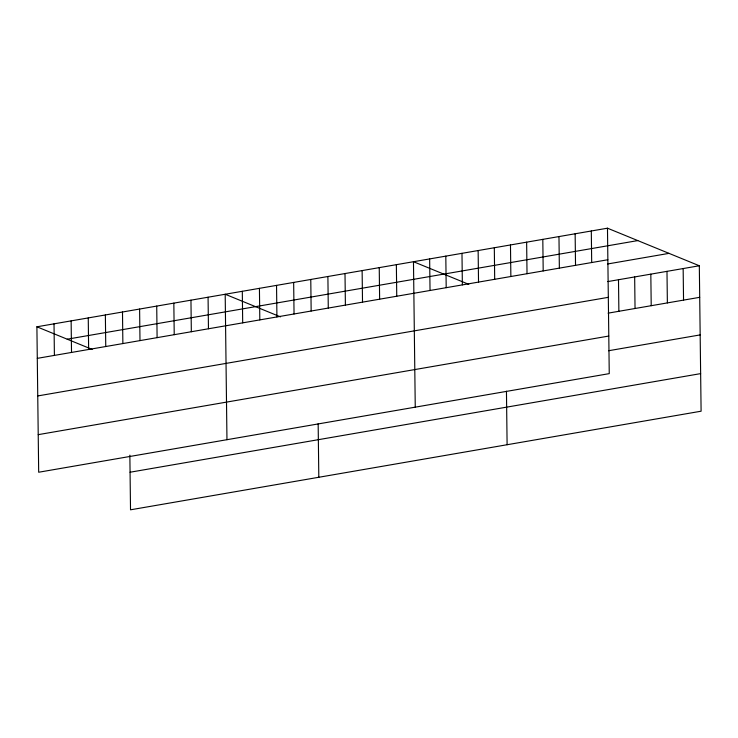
<?xml version="1.0" encoding="UTF-8"?>
<svg xmlns="http://www.w3.org/2000/svg" width="738" height="738" viewBox="0 0 738 738"><rect width="100%" height="100%" fill="white"/><g stroke="black" fill="none" stroke-linecap="round" stroke-linejoin="round"><path stroke-width="1.11" d="M607.475 228.19L609.247 373.631L38.68 472.237L36.9 326.796L607.475 228.19L699.32 265.763L701.1 411.204L130.525 509.81L129.86 455.152M67.213 339.194L637.78 240.588M37.287 358.354L607.854 259.748M607.577 263.983L669.015 253.365M607.715 281.593L699.32 265.763M37.749 395.937L608.315 297.331M608.103 313.152L699.707 297.322M38.219 434.654L608.785 336.048M608.555 350.734L700.168 334.904M130.072 472.228L700.639 373.622M468.768 284.333L413.474 261.713L415.254 407.155M280.486 316.87L225.191 294.25L226.963 439.7M36.9 326.796L92.195 349.415M683.157 268.558L683.545 300.117M666.986 271.353L667.373 302.912M650.824 274.149L651.211 305.698M634.662 276.934L635.04 308.493M618.49 279.73L618.878 311.288M591.304 230.976L591.692 262.534M575.142 233.771L575.529 265.329M558.97 236.566L559.358 268.125M542.808 239.361L543.196 270.92M526.637 242.156L527.024 273.715M510.475 244.951L510.862 276.51M506.452 391.205L507.107 444.737M494.312 247.747L494.691 279.305M478.141 250.533L478.528 282.091M461.979 253.328L462.366 284.886M445.807 256.123L446.195 287.682M429.645 258.918L430.033 290.477M396.361 264.674L396.749 296.224M379.24 267.626L379.627 299.185M362.127 270.588L362.515 302.146M345.006 273.549L345.393 305.098M327.893 276.501L328.281 308.06M318.161 423.75L318.816 477.274M310.772 279.462L311.159 311.021M293.659 282.423L294.047 313.973M276.538 285.375L276.925 316.934M259.425 288.337L259.813 319.895M242.304 291.298L242.691 322.847M208.07 297.211L208.457 328.77M190.958 300.172L191.336 331.731M173.836 303.124L174.223 334.683M156.724 306.086L157.102 337.644M139.602 309.047L139.989 340.605M122.49 311.999L122.868 343.557M105.368 314.96L105.755 346.519M88.256 317.921L88.634 349.48M71.134 320.873L71.521 352.432M54.022 323.834L54.4 355.393"/></g></svg>
